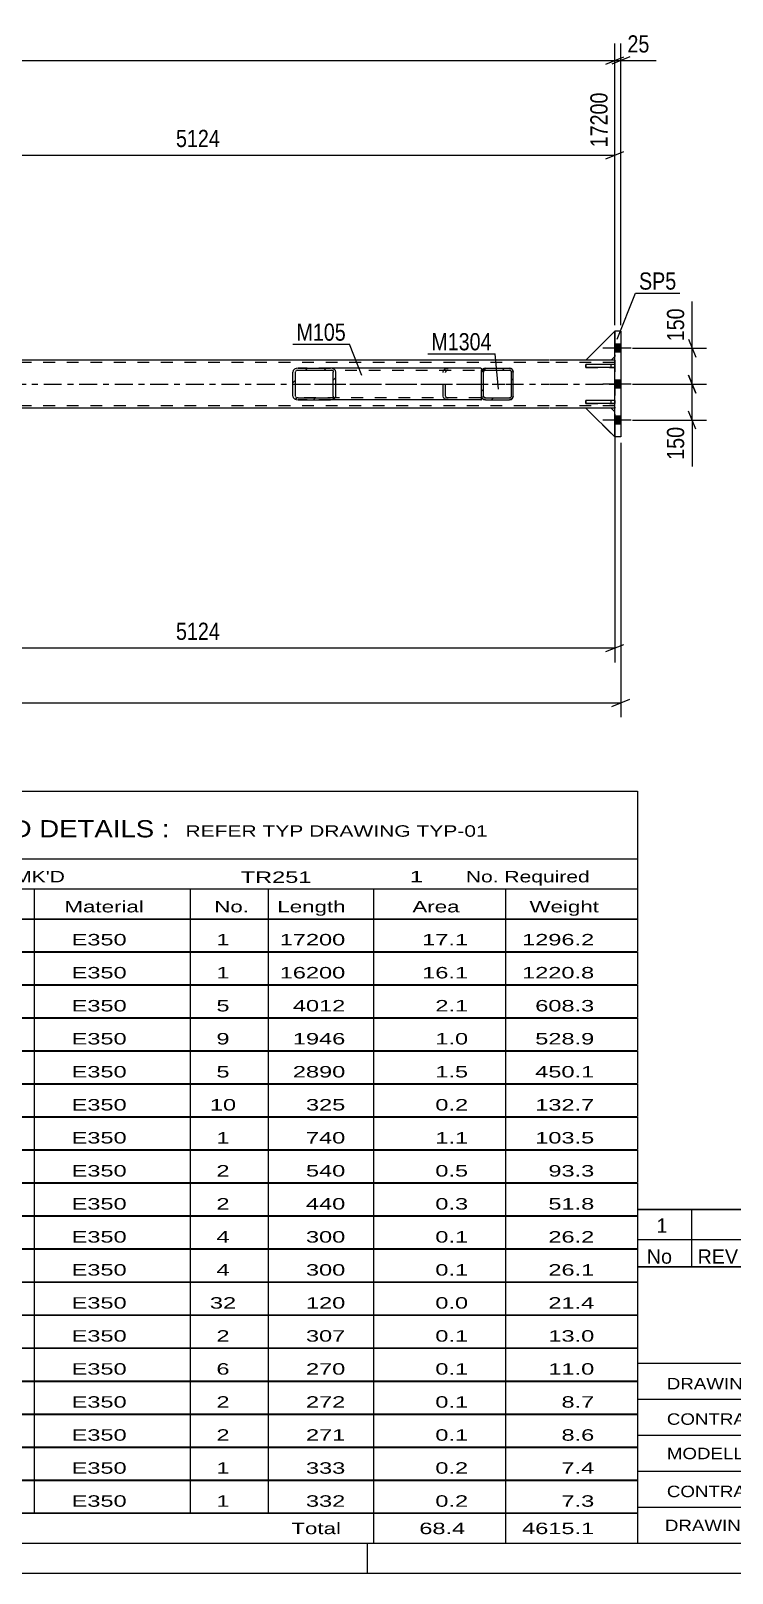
# Model space of a CAD drawing. Header units: millimetres. Extents: x -81 to 760, y -449 to 145.
# Drawn here: x 494 to 610.8, y -448.7 to -191.8 of the extents above; entities that cross this region are included whole.
import ezdxf

# ---------------------------------------------------------------- set-up
doc = ezdxf.new("R2010")
doc.units = ezdxf.units.MM
doc.linetypes.add('DXK_LINE_DOT2', pattern=[3.9198, 1.9599, -1.9599])
doc.linetypes.add('DXK_LINE_DOT3', pattern=[5.9187, 2.979, -0.9799, 0.9799, -0.9799])
doc.styles.add('Arial Narrow', font='ARIALN.TTF', dxfattribs={"height": 0.2})

# ---------------------------------------------------------------- blocks, each defined once
blk = doc.blocks.new('Unknown-122569792-1134')
at = {"color": 5, "linetype": 'Continuous'}
for p, q in [((-75.92, -443.66), (755.08, -443.66)), ((550.08, -448.66), (550.08, -443.66)), ((-80.92, -448.66), (760.08, -448.66))]:
    blk.add_line(p, q, dxfattribs=at)
blk = doc.blocks.new('Bolt-122569792-1406 - 1376')
at = {"linetype": 'Continuous'}
for points in [[(591.28, -243.94), (591.28, -245.26), (592.28, -245.26), (592.28, -243.94)], [(591.28, -243.94), (591.28, -245.26), (592.28, -245.26), (592.28, -243.94)], [(591.28, -243.94), (591.28, -245.26), (592.28, -245.26), (592.28, -243.94)], [(591.28, -243.94), (591.28, -245.26), (592.28, -245.26), (592.28, -243.94)], [(591.28, -249.94), (591.28, -251.26), (592.28, -251.26), (592.28, -249.94)], [(591.28, -249.94), (591.28, -251.26), (592.28, -251.26), (592.28, -249.94)], [(591.28, -255.94), (591.28, -257.26), (592.28, -257.26), (592.28, -255.94)], [(591.28, -255.94), (591.28, -257.26), (592.28, -257.26), (592.28, -255.94)], [(591.28, -255.94), (591.28, -257.26), (592.28, -257.26), (592.28, -255.94)], [(591.28, -255.94), (591.28, -257.26), (592.28, -257.26), (592.28, -255.94)]]:
    blk.add_hatch(color=1, dxfattribs=at).paths.add_polyline_path(points)
at = {"color": 1, "linetype": 'Continuous'}
for p, q in [((592.28, -243.94), (591.28, -243.94)), ((592.28, -243.94), (591.28, -243.94)), ((592.28, -243.94), (591.28, -243.94)), ((592.28, -243.94), (591.28, -243.94)), ((594.04, -244.6), (589.28, -244.6)), ((594.04, -244.6), (589.28, -244.6)), ((594.04, -244.6), (589.28, -244.6)), ((594.04, -244.6), (589.28, -244.6)), ((592.28, -245.26), (591.28, -245.26)), ((592.28, -245.26), (591.28, -245.26)), ((592.28, -245.26), (591.28, -245.26)), ((592.28, -245.26), (591.28, -245.26)), ((594.04, -250.6), (589.28, -250.6)), ((594.04, -250.6), (589.28, -250.6)), ((592.28, -249.94), (591.28, -249.94)), ((592.28, -249.94), (591.28, -249.94)), ((592.28, -251.26), (591.28, -251.26)), ((592.28, -251.26), (591.28, -251.26)), ((594.04, -256.6), (589.28, -256.6)), ((594.04, -256.6), (589.28, -256.6)), ((594.04, -256.6), (589.28, -256.6)), ((594.04, -256.6), (589.28, -256.6)), ((592.28, -255.94), (591.28, -255.94)), ((592.28, -255.94), (591.28, -255.94)), ((592.28, -255.94), (591.28, -255.94)), ((592.28, -255.94), (591.28, -255.94)), ((592.28, -257.26), (591.28, -257.26)), ((592.28, -257.26), (591.28, -257.26)), ((592.28, -257.26), (591.28, -257.26)), ((592.28, -257.26), (591.28, -257.26))]:
    blk.add_line(p, q, dxfattribs=at)
blk = doc.blocks.new('Part-122569792-1653 - 1376')
at = {"color": 2, "linetype": 'Continuous'}
for p, q in [((586.48, -253.84), (586.48, -253.36)), ((591.28, -253.36), (586.48, -253.36)), ((591.28, -253.84), (586.48, -253.84)), ((591.28, -253.36), (591.28, -253.84))]:
    blk.add_line(p, q, dxfattribs=at)
at = {"color": 7, "linetype": 'DXK_LINE_DOT2'}
for p, q in [((590.68, -253.84), (590.68, -253.36)), ((591.28, -253.36), (591.28, -253.36)), ((591.28, -253.36), (591.28, -253.36)), ((591.28, -253.84), (591.28, -253.84)), ((591.28, -253.84), (591.28, -253.84))]:
    blk.add_line(p, q, dxfattribs=at)
blk = doc.blocks.new('Part-122569792-1654 - 1376')
at = {"color": 2, "linetype": 'Continuous'}
for p, q in [((586.48, -247.84), (586.48, -247.36)), ((591.28, -247.36), (586.48, -247.36)), ((591.28, -247.84), (586.48, -247.84)), ((591.28, -247.36), (591.28, -247.84))]:
    blk.add_line(p, q, dxfattribs=at)
at = {"color": 7, "linetype": 'DXK_LINE_DOT2'}
for p, q in [((590.68, -247.84), (590.68, -247.36)), ((591.28, -247.36), (591.28, -247.36)), ((591.28, -247.36), (591.28, -247.36)), ((591.28, -247.84), (591.28, -247.84)), ((591.28, -247.84), (591.28, -247.84))]:
    blk.add_line(p, q, dxfattribs=at)
blk = doc.blocks.new('Part-122569792-1655 - 1376')
at = {"color": 7, "linetype": 'DXK_LINE_DOT2'}
for p, q in [((591.28, -253.36), (586.48, -253.36)), ((586.48, -253.36), (586.48, -253.84)), ((586.48, -253.84), (591.28, -253.84)), ((590.68, -253.84), (590.68, -253.36)), ((591.28, -253.84), (591.28, -253.36))]:
    blk.add_line(p, q, dxfattribs=at)
blk = doc.blocks.new('Part-122569792-1656 - 1376')
at = {"color": 7, "linetype": 'DXK_LINE_DOT2'}
for p, q in [((591.28, -247.36), (586.48, -247.36)), ((586.48, -247.36), (586.48, -247.84)), ((586.48, -247.84), (591.28, -247.84)), ((590.68, -247.84), (590.68, -247.36)), ((591.28, -247.84), (591.28, -247.36))]:
    blk.add_line(p, q, dxfattribs=at)
blk = doc.blocks.new('Part-122569792-1657 - 1376')
at = {"color": 7, "linetype": 'DXK_LINE_DOT2'}
for p, q in [((586.48, -246.6), (591.28, -241.8)), ((591.28, -241.8), (591.28, -246)), ((590.68, -246.6), (586.48, -246.6)), ((591.28, -246), (590.68, -246.6))]:
    blk.add_line(p, q, dxfattribs=at)
blk = doc.blocks.new('Part-122569792-1658 - 1376')
at = {"color": 2, "linetype": 'Continuous'}
for p, q in [((586.48, -246.6), (591.28, -241.8)), ((590.68, -246.6), (586.48, -246.6)), ((591.28, -246), (590.68, -246.6))]:
    blk.add_line(p, q, dxfattribs=at)
at = {"color": 7, "linetype": 'DXK_LINE_DOT2'}
for p, q in [((591.28, -241.8), (591.28, -241.8)), ((591.28, -241.8), (591.28, -246)), ((591.28, -241.8), (591.28, -241.8)), ((591.28, -246), (591.28, -246)), ((591.28, -246), (591.28, -246))]:
    blk.add_line(p, q, dxfattribs=at)
blk = doc.blocks.new('Part-122569792-1659 - 1376')
at = {"color": 7, "linetype": 'DXK_LINE_DOT2'}
for p, q in [((586.48, -246.6), (591.28, -241.8)), ((591.28, -241.8), (591.28, -246)), ((590.68, -246.6), (586.48, -246.6)), ((591.28, -246), (590.68, -246.6))]:
    blk.add_line(p, q, dxfattribs=at)
blk = doc.blocks.new('Part-122569792-1660 - 1376')
at = {"color": 7, "linetype": 'DXK_LINE_DOT2'}
for p, q in [((590.68, -254.6), (586.48, -254.6)), ((586.48, -254.6), (591.28, -259.4)), ((591.28, -255.2), (590.68, -254.6)), ((591.28, -259.4), (591.28, -255.2))]:
    blk.add_line(p, q, dxfattribs=at)
blk = doc.blocks.new('Part-122569792-1661 - 1376')
at = {"color": 2, "linetype": 'Continuous'}
for p, q in [((590.68, -254.6), (586.48, -254.6)), ((586.48, -254.6), (591.28, -259.4)), ((591.28, -255.2), (590.68, -254.6))]:
    blk.add_line(p, q, dxfattribs=at)
at = {"color": 7, "linetype": 'DXK_LINE_DOT2'}
for p, q in [((591.28, -255.2), (591.28, -255.2)), ((591.28, -255.2), (591.28, -255.2)), ((591.28, -259.4), (591.28, -255.2)), ((591.28, -259.4), (591.28, -259.4)), ((591.28, -259.4), (591.28, -259.4))]:
    blk.add_line(p, q, dxfattribs=at)
blk = doc.blocks.new('Part-122569792-1662 - 1376')
at = {"color": 7, "linetype": 'DXK_LINE_DOT2'}
for p, q in [((590.68, -254.6), (586.48, -254.6)), ((586.48, -254.6), (591.28, -259.4)), ((591.28, -255.2), (590.68, -254.6)), ((591.28, -259.4), (591.28, -255.2))]:
    blk.add_line(p, q, dxfattribs=at)
blk = doc.blocks.new('Part-122569792-1685 - 1376')
at = {"color": 2, "linetype": 'Continuous'}
for p, q in [((591.28, -259.4), (591.28, -241.8)), ((592.28, -241.8), (591.28, -241.8)), ((592.28, -241.8), (592.28, -259.4)), ((592.28, -259.4), (591.28, -259.4))]:
    blk.add_line(p, q, dxfattribs=at)
blk = doc.blocks.new('Part-122569792-1700 - 1376')
at = {"color": 2, "linetype": 'Continuous'}
for p, q in [((580.38, -246.6), (-25.79, -246.6)), ((586.48, -246.6), (580.48, -246.6)), ((591.28, -246.6), (590.68, -246.6)), ((580.38, -254.6), (-25.79, -254.6)), ((586.48, -254.6), (580.48, -254.6)), ((591.28, -254.6), (590.68, -254.6))]:
    blk.add_line(p, q, dxfattribs=at)
at = {"color": 7, "linetype": 'DXK_LINE_DOT2'}
for p, q in [((590.68, -246.6), (586.48, -246.6)), ((591.28, -246.6), (591.28, -254.6)), ((580.38, -247), (-30.59, -247)), ((591.28, -247), (580.48, -247)), ((580.38, -254.2), (-30.59, -254.2)), ((591.28, -254.2), (580.48, -254.2)), ((590.68, -254.6), (586.48, -254.6))]:
    blk.add_line(p, q, dxfattribs=at)
at = {"color": 7, "linetype": 'DXK_LINE_DOT3'}
for p, q in [((-30.59, -250.6), (580.38, -250.6)), ((580.48, -250.6), (591.28, -250.6))]:
    blk.add_line(p, q, dxfattribs=at)
blk = doc.blocks.new('Part-122569792-1705 - 1376')
at = {"linetype": 'Continuous'}
h = blk.add_hatch(dxfattribs=at)
h.set_pattern_fill('', scale=0.7, style=0, pattern_type=0)
h.set_pattern_definition([(45, (544.2948, -253.188), (-1.57154, 1.57154), [])])
h.paths.add_polyline_path([(543.96, -253.24), (544.29, -253.19), (544.58, -253.05), (544.76, -252.84), (544.83, -252.6), (544.83, -248.6), (544.76, -248.35), (544.58, -248.14), (544.29, -248.01), (543.96, -247.96), (538.54, -247.96), (538.21, -248.01), (537.93, -248.14), (537.74, -248.35), (537.68, -248.6), (537.68, -252.6), (537.74, -252.84), (537.93, -253.05), (538.21, -253.19), (538.54, -253.24)])
h.paths.add_polyline_path([(538.38, -252.89), (538.24, -252.82), (538.14, -252.72), (538.11, -252.6), (538.11, -248.6), (538.14, -248.47), (538.24, -248.37), (538.38, -248.3), (538.54, -248.28), (543.96, -248.28), (544.13, -248.3), (544.27, -248.37), (544.36, -248.47), (544.4, -248.6), (544.4, -252.6), (544.36, -252.72), (544.27, -252.82), (544.13, -252.89), (543.96, -252.92), (538.54, -252.92)])
at = {"color": 2, "linetype": 'Continuous'}
for p, q in [((537.74, -248.35), (537.68, -248.6)), ((537.68, -252.6), (537.68, -248.6)), ((538.11, -248.6), (538.14, -248.47)), ((538.11, -252.6), (538.11, -248.6)), ((538.54, -247.96), (538.21, -248.01)), ((538.38, -248.3), (538.54, -248.28)), ((538.54, -247.96), (543.96, -247.96)), ((538.54, -248.28), (543.96, -248.28)), ((568.96, -247.96), (543.96, -247.96)), ((544.29, -248.01), (543.96, -247.96)), ((543.96, -248.28), (544.13, -248.3)), ((544.36, -248.47), (544.4, -248.6)), ((544.4, -252.6), (544.4, -248.6)), ((544.83, -248.6), (544.76, -248.35)), ((544.83, -252.6), (544.83, -248.6)), ((568.96, -247.96), (569.1, -247.98)), ((569.1, -247.98), (569.1, -248.01)), ((569.1, -248.01), (569.1, -248.14)), ((569.1, -248.14), (569.1, -248.6)), ((537.68, -252.6), (537.74, -252.84)), ((538.14, -252.72), (538.11, -252.6)), ((538.21, -253.19), (538.54, -253.24)), ((538.54, -252.92), (538.38, -252.89)), ((538.54, -252.92), (543.96, -252.92)), ((538.54, -253.24), (543.96, -253.24)), ((544.13, -252.89), (543.96, -252.92)), ((543.96, -253.24), (544.29, -253.19)), ((568.96, -253.24), (543.96, -253.24)), ((544.4, -252.6), (544.36, -252.72)), ((544.76, -252.84), (544.83, -252.6)), ((568.96, -253.24), (569.1, -253.22)), ((569.1, -253.22), (569.1, -252.6))]:
    blk.add_line(p, q, dxfattribs=at)
at = {"color": 7, "linetype": 'DXK_LINE_DOT2'}
for p, q in [((543.96, -247.96), (538.54, -247.96)), ((538.54, -248.28), (568.96, -248.28)), ((562.68, -248.6), (562.74, -248.35)), ((562.68, -252.6), (562.68, -248.6)), ((563.14, -248.47), (563.11, -248.6)), ((563.11, -252.6), (563.11, -248.6)), ((563.21, -248.01), (563.54, -247.96)), ((563.54, -248.28), (563.38, -248.3)), ((568.96, -248.28), (569.1, -248.3)), ((569.1, -248.14), (569.1, -248.3)), ((569.1, -252.6), (569.1, -248.35)), ((568.96, -252.92), (538.54, -252.92)), ((543.96, -253.24), (538.54, -253.24)), ((562.74, -252.84), (562.68, -252.6)), ((563.11, -252.6), (563.14, -252.72)), ((563.54, -253.24), (563.21, -253.19)), ((563.38, -252.89), (563.54, -252.92)), ((568.96, -252.92), (569.1, -252.9))]:
    blk.add_line(p, q, dxfattribs=at)
at = {"color": 7, "linetype": 'DXK_LINE_DOT3'}
blk.add_line((541.25, -250.6), (573, -250.6), dxfattribs=at)
at = {"color": 2, "linetype": 'Continuous'}
for centre, radius, start, end in [((538.41, -248.77), 0.792, 104.8339, 148.022), ((538.48, -248.68), 0.396, 104.8339, 148.022), ((544.03, -248.68), 0.396, 31.978, 75.1661), ((544.09, -248.77), 0.792, 31.978, 75.1661), ((538.41, -252.42), 0.792, 211.978, 255.1661), ((538.48, -252.51), 0.396, 211.978, 255.1661), ((544.03, -252.51), 0.396, 284.8339, 328.022), ((544.09, -252.42), 0.792, 284.8339, 328.022)]:
    blk.add_arc(centre, radius, start, end, dxfattribs=at)
at = {"color": 7, "linetype": 'DXK_LINE_DOT2'}
for centre, radius, start, end in [((563.42, -248.77), 0.792, 104.8339, 148.022), ((563.48, -248.68), 0.396, 104.8339, 148.022), ((563.42, -252.42), 0.792, 211.978, 255.1661), ((563.48, -252.51), 0.396, 211.978, 255.1661)]:
    blk.add_arc(centre, radius, start, end, dxfattribs=at)
blk = doc.blocks.new('Part-122569792-1737 - 1376')
at = {"linetype": 'Continuous'}
h = blk.add_hatch(dxfattribs=at)
h.set_pattern_fill('', scale=0.7, style=0, pattern_type=0)
h.set_pattern_definition([(45, (573.985, -253.188), (-1.57154, 1.57154), [])])
h.paths.add_polyline_path([(573.74, -253.24), (573.99, -253.19), (574.19, -253.05), (574.33, -252.84), (574.38, -252.6), (574.38, -248.6), (574.33, -248.35), (574.19, -248.14), (573.99, -248.01), (573.74, -247.96), (569.74, -247.96), (569.5, -248.01), (569.29, -248.14), (569.15, -248.35), (569.1, -248.6), (569.1, -252.6), (569.15, -252.84), (569.29, -253.05), (569.5, -253.19), (569.74, -253.24)])
h.paths.add_polyline_path([(569.62, -252.89), (569.51, -252.82), (569.44, -252.72), (569.42, -252.6), (569.42, -248.6), (569.44, -248.47), (569.51, -248.37), (569.62, -248.3), (569.74, -248.28), (573.74, -248.28), (573.86, -248.3), (573.97, -248.37), (574.04, -248.47), (574.06, -248.6), (574.06, -252.6), (574.04, -252.72), (573.97, -252.82), (573.86, -252.89), (573.74, -252.92), (569.74, -252.92)])
at = {"color": 7, "linetype": 'DXK_LINE_DOT2'}
for p, q in [((569.1, -248.6), (569.15, -248.35)), ((569.1, -252.6), (569.1, -248.6)), ((569.44, -248.47), (569.42, -248.6)), ((569.42, -252.6), (569.42, -248.6)), ((569.5, -248.01), (569.74, -247.96)), ((569.74, -248.28), (569.62, -248.3)), ((569.74, -247.96), (573.74, -247.96)), ((569.74, -248.28), (573.74, -248.28)), ((573.74, -247.96), (573.99, -248.01)), ((573.86, -248.3), (573.74, -248.28)), ((574.06, -248.6), (574.04, -248.47)), ((574.06, -252.6), (574.06, -248.6)), ((574.33, -248.35), (574.38, -248.6)), ((574.38, -252.6), (574.38, -248.6)), ((569.15, -252.84), (569.1, -252.6)), ((569.42, -252.6), (569.44, -252.72)), ((569.74, -253.24), (569.5, -253.19)), ((569.62, -252.89), (569.74, -252.92)), ((569.74, -252.92), (573.74, -252.92)), ((569.74, -253.24), (573.74, -253.24)), ((573.74, -252.92), (573.86, -252.89)), ((573.99, -253.19), (573.74, -253.24)), ((574.04, -252.72), (574.06, -252.6)), ((574.38, -252.6), (574.33, -252.84))]:
    blk.add_line(p, q, dxfattribs=at)
at = {"color": 2, "linetype": 'Continuous'}
for p, q in [((569.15, -248.35), (569.1, -248.6)), ((569.1, -252.6), (569.1, -248.6)), ((569.42, -248.6), (569.44, -248.47)), ((569.42, -252.6), (569.42, -248.6)), ((569.74, -247.96), (569.5, -248.01)), ((569.62, -248.3), (569.74, -248.28)), ((569.74, -247.96), (573.74, -247.96)), ((569.74, -248.28), (573.74, -248.28)), ((573.99, -248.01), (573.74, -247.96)), ((573.74, -248.28), (573.86, -248.3)), ((574.04, -248.47), (574.06, -248.6)), ((574.06, -252.6), (574.06, -248.6)), ((574.38, -248.6), (574.33, -248.35)), ((574.38, -252.6), (574.38, -248.6)), ((569.1, -252.6), (569.15, -252.84)), ((569.44, -252.72), (569.42, -252.6)), ((569.5, -253.19), (569.74, -253.24)), ((569.74, -252.92), (569.62, -252.89)), ((569.74, -252.92), (573.74, -252.92)), ((569.74, -253.24), (573.74, -253.24)), ((573.86, -252.89), (573.74, -252.92)), ((573.74, -253.24), (573.99, -253.19)), ((574.06, -252.6), (574.04, -252.72)), ((574.33, -252.84), (574.38, -252.6))]:
    blk.add_line(p, q, dxfattribs=at)
at = {"color": 7, "linetype": 'DXK_LINE_DOT2'}
for centre, radius, start, end in [((569.74, -248.6), 0.64, 112.5, 157.5), ((569.74, -248.6), 0.32, 112.5, 157.5), ((573.74, -248.6), 0.32, 22.5, 67.5), ((573.74, -248.6), 0.64, 22.5, 67.5), ((569.74, -252.6), 0.64, 202.5, 247.5), ((569.74, -252.6), 0.32, 202.5, 247.5), ((573.74, -252.6), 0.32, 292.5, 337.5), ((573.74, -252.6), 0.64, 292.5, 337.5)]:
    blk.add_arc(centre, radius, start, end, dxfattribs=at)
at = {"color": 2, "linetype": 'Continuous'}
for centre, radius, start, end in [((569.74, -248.6), 0.64, 112.5, 157.5), ((569.74, -248.6), 0.32, 112.5, 157.5), ((573.74, -248.6), 0.32, 22.5, 67.5), ((573.74, -248.6), 0.64, 22.5, 67.5), ((569.74, -252.6), 0.64, 202.5, 247.5), ((569.74, -252.6), 0.32, 202.5, 247.5), ((573.74, -252.6), 0.32, 292.5, 337.5), ((573.74, -252.6), 0.64, 292.5, 337.5)]:
    blk.add_arc(centre, radius, start, end, dxfattribs=at)
blk = doc.blocks.new('StraightDimension-122569792-1772 - 1376')
at = {"color": 7, "linetype": 'Continuous'}
for p, q in [((603.59, -249.1), (604.79, -252.1)), ((594.23, -250.6), (606.59, -250.6)), ((604.19, -256.6), (604.19, -250.6)), ((594.23, -256.6), (606.59, -256.6)), ((604.79, -258.1), (603.59, -255.1))]:
    blk.add_line(p, q, dxfattribs=at)
at = {"color": 0}
blk.add_wipeout([(603.44, -257.12), (599.24, -257.12), (599.24, -263.81), (603.44, -263.81)], dxfattribs=at)
at = {"color": 7, "linetype": 'Continuous'}
blk.add_line((604.19, -256.6), (604.19, -264.33), dxfattribs=at)
blk.add_line((604.19, -256.6), (604.19, -264.33), dxfattribs=at)
at = {"color": 3, "style": 'Arial Narrow'}
blk.add_text('150', height=2.863, rotation=90.0002, dxfattribs=at).set_placement((602.84, -263.21))
blk = doc.blocks.new('StraightDimension-122569792-1788 - 1376')
at = {"color": 7, "linetype": 'Continuous'}
for p, q in [((603.59, -243.1), (604.79, -246.1)), ((594.23, -244.6), (606.59, -244.6)), ((604.19, -250.6), (604.19, -244.6)), ((604.79, -252.1), (603.59, -249.1)), ((594.23, -250.6), (606.59, -250.6))]:
    blk.add_line(p, q, dxfattribs=at)
at = {"color": 0}
blk.add_wipeout([(603.44, -237.39), (599.24, -237.39), (599.24, -244.07), (603.44, -244.07)], dxfattribs=at)
at = {"color": 7, "linetype": 'Continuous'}
blk.add_line((604.19, -244.6), (604.19, -236.86), dxfattribs=at)
blk.add_line((604.19, -244.6), (604.19, -236.86), dxfattribs=at)
at = {"color": 3, "style": 'Arial Narrow'}
blk.add_text('150', height=2.863, rotation=90.0002, dxfattribs=at).set_placement((602.84, -243.47))
blk = doc.blocks.new('StraightDimension-122569792-1934 - 1376')
at = {"color": 7, "linetype": 'Continuous'}
for p, q in [((452.43, -234.48), (452.43, -202.03)), ((591.28, -240.8), (591.28, -202.03)), ((453.93, -211.87), (450.93, -213.07)), ((452.43, -212.47), (591.28, -212.47)), ((589.78, -213.07), (592.78, -211.87))]:
    blk.add_line(p, q, dxfattribs=at)
at = {"color": 0, "linetype": 'Continuous'}
blk.add_wipeout([(590.68, -201.43), (586.48, -201.43), (586.48, -211.77), (590.68, -211.77)], dxfattribs=at)
at = {"color": 0}
blk.add_wipeout([(526.11, -211.72), (526.11, -207.52), (517.6, -207.52), (517.6, -211.72)], dxfattribs=at)
at = {"color": 3, "linetype": 'Continuous', "style": 'Arial Narrow'}
blk.add_text('17200', height=2.863, rotation=90.0002, dxfattribs=at).set_placement((590.08, -211.17))
at = {"color": 3, "style": 'Arial Narrow'}
blk.add_text('5124', height=2.863, dxfattribs=at).set_placement((518.2, -211.12))
blk = doc.blocks.new('StraightDimension-122569792-2102 - 1376')
at = {"color": 7, "linetype": 'Continuous'}
for p, q in [((592.28, -260.4), (592.28, -306.1)), ((590.78, -304.3), (593.78, -303.1)), ((-31.59, -303.7), (592.28, -303.7))]:
    blk.add_line(p, q, dxfattribs=at)
blk = doc.blocks.new('StraightDimension-122569792-2130 - 1376')
at = {"color": 7, "linetype": 'Continuous'}
for p, q in [((591.28, -240.8), (591.28, -193.87)), ((-30.59, -196.72), (591.28, -196.72)), ((589.78, -197.32), (592.78, -196.12))]:
    blk.add_line(p, q, dxfattribs=at)
blk = doc.blocks.new('StraightDimension-122569792-2154 - 1376')
at = {"color": 7, "linetype": 'Continuous'}
for p, q in [((591.28, -240.8), (591.28, -193.87)), ((592.28, -240.8), (592.28, -193.87)), ((589.78, -197.32), (592.78, -196.12)), ((593.78, -196.12), (590.78, -197.32)), ((591.28, -196.72), (592.28, -196.72))]:
    blk.add_line(p, q, dxfattribs=at)
at = {"color": 0}
blk.add_wipeout([(597.66, -195.97), (597.66, -191.77), (592.8, -191.77), (592.8, -195.97)], dxfattribs=at)
at = {"color": 7, "linetype": 'Continuous'}
blk.add_line((592.28, -196.72), (598.19, -196.72), dxfattribs=at)
blk.add_line((592.28, -196.72), (598.19, -196.72), dxfattribs=at)
at = {"color": 3, "style": 'Arial Narrow'}
blk.add_text('25', height=2.863, dxfattribs=at).set_placement((593.4, -195.37))
blk = doc.blocks.new('StraightDimension-122569792-2196 - 1376')
at = {"color": 7, "linetype": 'Continuous'}
for p, q in [((452.43, -255.6), (452.43, -296.96)), ((591.28, -255.6), (591.28, -296.96)), ((453.93, -293.96), (450.93, -295.16)), ((452.43, -294.56), (591.28, -294.56)), ((589.78, -295.16), (592.78, -293.96))]:
    blk.add_line(p, q, dxfattribs=at)
at = {"color": 0}
blk.add_wipeout([(526.11, -293.81), (526.11, -289.61), (517.6, -289.61), (517.6, -293.81)], dxfattribs=at)
at = {"color": 3, "style": 'Arial Narrow'}
blk.add_text('5124', height=2.863, dxfattribs=at).set_placement((518.2, -293.21))
blk = doc.blocks.new('Unknown-122569792-12641')
at = {"color": 7, "linetype": 'Continuous'}
for p, q in [((595.08, -388.11), (755.08, -388.11)), ((755.08, -388.11), (595.08, -388.11)), ((595.08, -388.11), (595.08, -393.11)), ((604.08, -388.11), (604.08, -393.11)), ((628.08, -388.11), (628.08, -393.11)), ((725.08, -388.11), (725.08, -393.11)), ((755.08, -388.11), (755.08, -393.11)), ((595.08, -393.11), (755.08, -393.11)), ((595.08, -393.11), (595.08, -397.61)), ((595.08, -393.11), (755.08, -393.11)), ((604.08, -393.11), (604.08, -397.61)), ((628.08, -393.11), (628.08, -397.61)), ((725.08, -393.11), (725.08, -397.61)), ((755.08, -393.11), (755.08, -397.61)), ((755.08, -397.61), (595.08, -397.61))]:
    blk.add_line(p, q, dxfattribs=at)
at = {"color": 7, "linetype": 'Continuous', "style": 'Arial Narrow'}
for s, height, width, p in [('1', 2.39, 1.196471, (598.24, -391.96)), ('0', 2.39, 1.196471, (613.09, -391.96)), ('ISSUED FOR CONSTRUCTION', 2.3861, 1.196471, (630.08, -391.96)), ('21.05.2026', 2.386, 1.196471, (731.08, -391.96)), ('No', 2.386, 1.2, (596.63, -397.11)), ('REV MARK', 2.386, 1.2, (605.08, -397.11)), ('REVISION DESCRIPTION', 2.3861, 1.2, (630.08, -397.11)), ('REV. DATE', 2.386, 1.2, (730.36, -397.11))]:
    blk.add_text(s, height=height, dxfattribs=dict(at, width=width)).set_placement(p)
blk = doc.blocks.new('Unknown-122569792-12638')
at = {"color": 7, "linetype": 'Continuous'}
for p, q in [((595.08, -397.61), (595.08, -443.66)), ((595.08, -397.61), (755.08, -397.61)), ((755.08, -397.66), (755.08, -443.66)), ((595.08, -413.66), (755.08, -413.66)), ((635.22, -413.66), (635.22, -443.66)), ((595.08, -419.66), (755.08, -419.66)), ((737.08, -443.61), (737.08, -419.61)), ((595.08, -425.66), (755.08, -425.66)), ((679.22, -425.66), (679.22, -443.66)), ((595.08, -431.66), (755.08, -431.66)), ((595.08, -437.66), (737.08, -437.66)), ((595.08, -443.66), (755.08, -443.66))]:
    blk.add_line(p, q, dxfattribs=at)
at = {"color": 7, "style": 'Arial Narrow'}
for s, height, width, p in [('DRAWING TITLE', 1.9089, 1.425378, (599.96, -418.05)), ('TRUSS', 1.909, 1.425378, (636.89, -418.07)), ('CONTRACT', 1.909, 1.425378, (599.96, -423.95)), ('TERMINAL BUILDING', 1.9089, 1.425378, (637.14, -423.59)), ('MODELLED BY', 1.9089, 1.425378, (599.96, -429.68)), ('GSK', 1.909, 1.425378, (636.97, -429.62)), ('ISSUED', 1.909, 1.425378, (680.02, -430.02)), ('21.05.2026', 1.909, 1.425378, (696.77, -430.14)), ('CONTRACT NO', 1.9089, 1.425378, (599.96, -436)), ('AN-C-1376', 1.909, 1.425378, (637.31, -435.88)), ('SCALE', 1.909, 1.425378, (680.02, -436.01)), ('A1', 6.204, 1.25, (741.32, -441.46)), ('DRAWING No', 1.909, 1.425378, (599.64, -441.66)), ('[TR.251]', 1.909, 1.425378, (637.54, -441.67)), ('REVISION No.', 1.9089, 1.425378, (680.02, -442.89)), ('1', 3.34, 1.5, (716.99, -442.98))]:
    blk.add_text(s, height=height, dxfattribs=dict(at, width=width)).set_placement(p)
at = {"color": 7, "linetype": 'Continuous', "style": 'Arial Narrow'}
for s, height, width, p in [('PH #', 2.1, 1.42538, (742.48, -424.11)), ('110', 2.1, 1.42538, (743.27, -430.01)), ('NTS', 1.909, 1.425378, (697.08, -435.61))]:
    blk.add_text(s, height=height, dxfattribs=dict(at, width=width)).set_placement(p)
blk = doc.blocks.new('Unknown-122569792-12639')
at = {"color": 7, "linetype": 'Continuous'}
for p, q in [((435.08, -318.41), (595.08, -318.41)), ((435.08, -329.66), (435.08, -318.41)), ((595.08, -318.41), (595.08, -329.66)), ((435.08, -329.66), (595.08, -329.66)), ((435.08, -329.66), (435.08, -334.66)), ((595.08, -329.66), (595.08, -334.66)), ((435.08, -334.66), (595.08, -334.66)), ((435.08, -334.66), (435.08, -339.66)), ((459.08, -334.66), (459.08, -339.66)), ((494.58, -334.66), (494.58, -339.66)), ((520.58, -334.66), (520.58, -339.66)), ((533.58, -334.66), (533.58, -339.66)), ((551.08, -334.66), (551.08, -339.66)), ((573.08, -334.66), (573.08, -339.66)), ((595.08, -334.66), (595.08, -339.66)), ((435.08, -339.66), (595.08, -339.66)), ((435.08, -339.71), (435.08, -345.11)), ((435.08, -339.71), (595.08, -339.71)), ((459.08, -339.66), (459.08, -345.16)), ((494.58, -339.66), (494.58, -345.16)), ((520.58, -339.66), (520.58, -345.16)), ((533.58, -339.66), (533.58, -345.16)), ((551.08, -339.66), (551.08, -345.16)), ((573.08, -339.66), (573.08, -345.16)), ((595.08, -339.71), (595.08, -345.11)), ((435.08, -345.11), (595.08, -345.11)), ((435.08, -345.21), (435.08, -350.61)), ((435.08, -345.21), (595.08, -345.21)), ((459.08, -345.16), (459.08, -350.66)), ((494.58, -345.16), (494.58, -350.66)), ((520.58, -345.16), (520.58, -350.66)), ((533.58, -345.16), (533.58, -350.66)), ((551.08, -345.16), (551.08, -350.66)), ((573.08, -345.16), (573.08, -350.66)), ((595.08, -345.21), (595.08, -350.61)), ((435.08, -350.61), (595.08, -350.61)), ((435.08, -350.71), (435.08, -356.11)), ((435.08, -350.71), (595.08, -350.71)), ((459.08, -350.66), (459.08, -356.16)), ((494.58, -350.66), (494.58, -356.16)), ((520.58, -350.66), (520.58, -356.16)), ((533.58, -350.66), (533.58, -356.16)), ((551.08, -350.66), (551.08, -356.16)), ((573.08, -350.66), (573.08, -356.16)), ((595.08, -350.71), (595.08, -356.11)), ((435.08, -356.11), (595.08, -356.11)), ((435.08, -356.21), (435.08, -361.61)), ((435.08, -356.21), (595.08, -356.21)), ((459.08, -356.16), (459.08, -361.66)), ((494.58, -356.16), (494.58, -361.66)), ((520.58, -356.16), (520.58, -361.66)), ((533.58, -356.16), (533.58, -361.66)), ((551.08, -356.16), (551.08, -361.66)), ((573.08, -356.16), (573.08, -361.66)), ((595.08, -356.21), (595.08, -361.61)), ((435.08, -361.61), (595.08, -361.61)), ((435.08, -361.71), (435.08, -367.11)), ((435.08, -361.71), (595.08, -361.71)), ((459.08, -361.66), (459.08, -367.16)), ((494.58, -361.66), (494.58, -367.16)), ((520.58, -361.66), (520.58, -367.16)), ((533.58, -361.66), (533.58, -367.16)), ((551.08, -361.66), (551.08, -367.16)), ((573.08, -361.66), (573.08, -367.16)), ((595.08, -361.71), (595.08, -367.11)), ((435.08, -367.11), (595.08, -367.11)), ((435.08, -367.21), (435.08, -372.61)), ((435.08, -367.21), (595.08, -367.21)), ((459.08, -367.16), (459.08, -372.66)), ((494.58, -367.16), (494.58, -372.66)), ((520.58, -367.16), (520.58, -372.66)), ((533.58, -367.16), (533.58, -372.66)), ((551.08, -367.16), (551.08, -372.66)), ((573.08, -367.16), (573.08, -372.66)), ((595.08, -367.21), (595.08, -372.61)), ((435.08, -372.61), (595.08, -372.61)), ((435.08, -372.71), (435.08, -378.11)), ((435.08, -372.71), (595.08, -372.71)), ((459.08, -372.66), (459.08, -378.16)), ((494.58, -372.66), (494.58, -378.16)), ((520.58, -372.66), (520.58, -378.16)), ((533.58, -372.66), (533.58, -378.16)), ((551.08, -372.66), (551.08, -378.16)), ((573.08, -372.66), (573.08, -378.16)), ((595.08, -372.71), (595.08, -378.11)), ((435.08, -378.11), (595.08, -378.11)), ((435.08, -378.21), (435.08, -383.61)), ((435.08, -378.21), (595.08, -378.21)), ((459.08, -378.16), (459.08, -383.66)), ((494.58, -378.16), (494.58, -383.66)), ((520.58, -378.16), (520.58, -383.66)), ((533.58, -378.16), (533.58, -383.66)), ((551.08, -378.16), (551.08, -383.66)), ((573.08, -378.16), (573.08, -383.66)), ((595.08, -378.21), (595.08, -383.61)), ((435.08, -383.61), (595.08, -383.61)), ((435.08, -383.71), (435.08, -389.11)), ((435.08, -383.71), (595.08, -383.71)), ((459.08, -383.66), (459.08, -389.16)), ((494.58, -383.66), (494.58, -389.16)), ((520.58, -383.66), (520.58, -389.16)), ((533.58, -383.66), (533.58, -389.16)), ((551.08, -383.66), (551.08, -389.16)), ((573.08, -383.66), (573.08, -389.16)), ((595.08, -383.71), (595.08, -389.11)), ((435.08, -389.11), (595.08, -389.11)), ((435.08, -389.21), (435.08, -394.61)), ((435.08, -389.21), (595.08, -389.21)), ((459.08, -389.16), (459.08, -394.66)), ((494.58, -389.16), (494.58, -394.66)), ((520.58, -389.16), (520.58, -394.66)), ((533.58, -389.16), (533.58, -394.66)), ((551.08, -389.16), (551.08, -394.66)), ((573.08, -389.16), (573.08, -394.66)), ((595.08, -389.21), (595.08, -394.61)), ((435.08, -394.61), (595.08, -394.61)), ((435.08, -394.71), (435.08, -400.11)), ((435.08, -394.71), (595.08, -394.71)), ((459.08, -394.66), (459.08, -400.16)), ((494.58, -394.66), (494.58, -400.16)), ((520.58, -394.66), (520.58, -400.16)), ((533.58, -394.66), (533.58, -400.16)), ((551.08, -394.66), (551.08, -400.16)), ((573.08, -394.66), (573.08, -400.16)), ((595.08, -394.71), (595.08, -400.11)), ((435.08, -400.11), (595.08, -400.11)), ((435.08, -400.21), (435.08, -405.61)), ((435.08, -400.21), (595.08, -400.21)), ((459.08, -400.16), (459.08, -405.66)), ((494.58, -400.16), (494.58, -405.66)), ((520.58, -400.16), (520.58, -405.66)), ((533.58, -400.16), (533.58, -405.66)), ((551.08, -400.16), (551.08, -405.66)), ((573.08, -400.16), (573.08, -405.66)), ((595.08, -400.21), (595.08, -405.61)), ((435.08, -405.61), (595.08, -405.61)), ((435.08, -405.71), (435.08, -411.11)), ((435.08, -405.71), (595.08, -405.71)), ((459.08, -405.66), (459.08, -411.16)), ((494.58, -405.66), (494.58, -411.16)), ((520.58, -405.66), (520.58, -411.16)), ((533.58, -405.66), (533.58, -411.16)), ((551.08, -405.66), (551.08, -411.16)), ((573.08, -405.66), (573.08, -411.16)), ((595.08, -405.71), (595.08, -411.11)), ((435.08, -411.11), (595.08, -411.11)), ((435.08, -411.21), (435.08, -416.61)), ((435.08, -411.21), (595.08, -411.21)), ((459.08, -411.16), (459.08, -416.66)), ((494.58, -411.16), (494.58, -416.66)), ((520.58, -411.16), (520.58, -416.66)), ((533.58, -411.16), (533.58, -416.66)), ((551.08, -411.16), (551.08, -416.66)), ((573.08, -411.16), (573.08, -416.66)), ((595.08, -411.21), (595.08, -416.61)), ((435.08, -416.61), (595.08, -416.61)), ((435.08, -416.71), (435.08, -422.11)), ((435.08, -416.71), (595.08, -416.71)), ((459.08, -416.66), (459.08, -422.16)), ((494.58, -416.66), (494.58, -422.16)), ((520.58, -416.66), (520.58, -422.16)), ((533.58, -416.66), (533.58, -422.16)), ((551.08, -416.66), (551.08, -422.16)), ((573.08, -416.66), (573.08, -422.16)), ((595.08, -416.71), (595.08, -422.11)), ((435.08, -422.11), (595.08, -422.11)), ((435.08, -422.21), (435.08, -427.61)), ((435.08, -422.21), (595.08, -422.21)), ((459.08, -422.16), (459.08, -427.66)), ((494.58, -422.16), (494.58, -427.66)), ((520.58, -422.16), (520.58, -427.66)), ((533.58, -422.16), (533.58, -427.66)), ((551.08, -422.16), (551.08, -427.66)), ((573.08, -422.16), (573.08, -427.66)), ((595.08, -422.21), (595.08, -427.61)), ((435.08, -427.61), (595.08, -427.61)), ((435.08, -427.71), (435.08, -433.11)), ((435.08, -427.71), (595.08, -427.71)), ((459.08, -427.66), (459.08, -433.16)), ((494.58, -427.66), (494.58, -433.16)), ((520.58, -427.66), (520.58, -433.16)), ((533.58, -427.66), (533.58, -433.16)), ((551.08, -427.66), (551.08, -433.16)), ((573.08, -427.66), (573.08, -433.16)), ((595.08, -427.71), (595.08, -433.11)), ((435.08, -433.11), (595.08, -433.11)), ((435.08, -433.21), (435.08, -438.61)), ((435.08, -433.21), (595.08, -433.21)), ((459.08, -433.16), (459.08, -438.66)), ((494.58, -433.16), (494.58, -438.66)), ((520.58, -433.16), (520.58, -438.66)), ((533.58, -433.16), (533.58, -438.66)), ((551.08, -433.16), (551.08, -438.66)), ((573.08, -433.16), (573.08, -438.66)), ((595.08, -433.21), (595.08, -438.61)), ((435.08, -438.61), (595.08, -438.61)), ((435.08, -438.66), (595.08, -438.66)), ((435.08, -438.66), (435.08, -443.66)), ((551.08, -438.66), (551.08, -443.66)), ((573.08, -438.66), (573.08, -443.66)), ((595.08, -438.66), (595.08, -443.66)), ((435.08, -443.66), (595.08, -443.66))]:
    blk.add_line(p, q, dxfattribs=at)
at = {"color": 7, "style": 'Arial Narrow'}
for s, height, width, p in [('GENERAL NOTES & WELD DETAILS :', 2.8633, 1.4, (436.24, -326.1)), ('REFER TYP DRAWING TYP-01', 1.9089, 1.6, (519.78, -326)), ("MATERIAL LIST FOR ASSEMBLY MK'D", 1.9089, 1.6, (436.24, -333.6)), ('TR251', 1.909, 1.794707, (528.98, -333.69)), ('1', 1.91, 1.794707, (557.16, -333.6)), ('No. Required', 1.9089, 1.6, (566.49, -333.6)), ('Mark', 1.909, 1.7, (436.42, -338.66)), ('Profile', 1.909, 1.7, (469.5, -338.66)), ('Material', 1.909, 1.7, (499.62, -338.6)), ('No.', 1.909, 1.7, (524.58, -338.6)), ('Length', 1.909, 1.7, (535.08, -338.6)), ('Area', 1.909, 1.7, (557.58, -338.6)), ('Weight', 1.909, 1.7, (577.08, -338.6))]:
    blk.add_text(s, height=height, dxfattribs=dict(at, width=width)).set_placement(p)
at = {"color": 7, "linetype": 'Continuous', "style": 'Arial Narrow'}
for s, height, width, p in [('BC412', 1.909, 1.794707, (436.58, -344.1)), ('RHS300*200*10', 1.9089, 1.794707, (461.08, -344.1)), ('E350', 1.909, 1.794707, (500.82, -344.1)), ('1', 1.91, 1.794707, (524.94, -344.1)), ('17200', 1.909, 1.794707, (535.48, -344.1)), ('17.1', 1.909, 1.794707, (559.21, -344.1)), ('1296.2', 1.909, 1.794707, (575.85, -344.1)), ('TR251', 1.909, 1.794707, (436.58, -349.6)), ('RHS300*200*10', 1.9089, 1.794707, (461.08, -349.6)), ('E350', 1.909, 1.794707, (500.82, -349.6)), ('1', 1.91, 1.794707, (524.94, -349.6)), ('16200', 1.909, 1.794707, (535.48, -349.6)), ('16.1', 1.909, 1.794707, (559.21, -349.6)), ('1220.8', 1.909, 1.794707, (575.85, -349.6)), ('M106', 1.909, 1.794707, (436.58, -355.1)), ('SHS132*8', 1.909, 1.794707, (461.08, -355.1)), ('E350', 1.909, 1.794707, (500.82, -355.1)), ('5', 1.91, 1.794707, (524.94, -355.1)), ('4012', 1.909, 1.794707, (537.67, -355.1)), ('2.1', 1.909, 1.794707, (561.4, -355.1)), ('608.3', 1.909, 1.794707, (578.04, -355.1)), ('M105', 1.909, 1.794707, (436.58, -360.6)), ('SHS132*8', 1.909, 1.794707, (461.08, -360.6)), ('E350', 1.909, 1.794707, (500.82, -360.6)), ('9', 1.91, 1.794707, (524.94, -360.6)), ('1946', 1.909, 1.794707, (537.67, -360.6)), ('1.0', 1.909, 1.794707, (561.4, -360.6)), ('528.9', 1.909, 1.794707, (578.04, -360.6)), ('M1304', 1.909, 1.794707, (436.58, -366.1)), ('SHS132*8', 1.909, 1.794707, (461.08, -366.1)), ('E350', 1.909, 1.794707, (500.82, -366.1)), ('5', 1.91, 1.794707, (524.94, -366.1)), ('2890', 1.909, 1.794707, (537.67, -366.1)), ('1.5', 1.909, 1.794707, (561.4, -366.1)), ('450.1', 1.909, 1.794707, (578.04, -366.1)), ('SP19', 1.909, 1.794707, (436.58, -371.6)), ('PL16*325', 1.909, 1.794707, (461.08, -371.6)), ('E350', 1.909, 1.794707, (500.82, -371.6)), ('10', 1.909, 1.794707, (523.85, -371.6)), ('325', 1.909, 1.794707, (539.85, -371.6)), ('0.2', 1.909, 1.794707, (561.4, -371.6)), ('132.7', 1.909, 1.794707, (578.04, -371.6)), ('P30', 1.909, 1.794707, (436.58, -377.1)), ('PL25*712', 1.909, 1.794707, (461.08, -377.1)), ('E350', 1.909, 1.794707, (500.82, -377.1)), ('1', 1.91, 1.794707, (524.94, -377.1)), ('740', 1.909, 1.794707, (539.85, -377.1)), ('1.1', 1.909, 1.794707, (561.4, -377.1)), ('103.5', 1.909, 1.794707, (578.04, -377.1)), ('SP5', 1.909, 1.794707, (436.58, -382.6)), ('PL25*440', 1.909, 1.794707, (461.08, -382.6)), ('E350', 1.909, 1.794707, (500.82, -382.6)), ('2', 1.91, 1.794707, (524.94, -382.6)), ('540', 1.909, 1.794707, (539.85, -382.6)), ('0.5', 1.909, 1.794707, (561.4, -382.6)), ('93.3', 1.909, 1.794707, (580.23, -382.6)), ('SP6', 1.909, 1.794707, (436.58, -388.1)), ('PL25*300', 1.909, 1.794707, (461.08, -388.1)), ('E350', 1.909, 1.794707, (500.82, -388.1)), ('2', 1.91, 1.794707, (524.94, -388.1)), ('440', 1.909, 1.794707, (539.85, -388.1)), ('0.3', 1.909, 1.794707, (561.4, -388.1)), ('51.8', 1.909, 1.794707, (580.23, -388.1)), ('BC130', 1.909, 1.794707, (436.58, -393.6)), ('SHS132*6', 1.909, 1.794707, (461.08, -393.6)), ('E350', 1.909, 1.794707, (500.82, -393.6)), ('4', 1.91, 1.794707, (524.94, -393.6)), ('300', 1.909, 1.794707, (539.85, -393.6)), ('0.1', 1.909, 1.794707, (561.4, -393.6)), ('26.2', 1.909, 1.794707, (580.23, -393.6)), ('TC73', 1.909, 1.794707, (436.58, -399.1)), ('SHS100*8', 1.909, 1.794707, (461.08, -399.1)), ('E350', 1.909, 1.794707, (500.82, -399.1)), ('4', 1.91, 1.794707, (524.94, -399.1)), ('300', 1.909, 1.794707, (539.85, -399.1)), ('0.1', 1.909, 1.794707, (561.4, -399.1)), ('26.1', 1.909, 1.794707, (580.23, -399.1)), ('ST5', 1.909, 1.794707, (436.58, -404.6)), ('PL12*120', 1.909, 1.794707, (461.08, -404.6)), ('E350', 1.909, 1.794707, (500.82, -404.6)), ('32', 1.909, 1.794707, (523.85, -404.6)), ('120', 1.909, 1.794707, (539.85, -404.6)), ('0.0', 1.909, 1.794707, (561.4, -404.6)), ('21.4', 1.909, 1.794707, (580.23, -404.6)), ('BC367', 1.909, 1.794707, (436.58, -410.1)), ('SHS132*6', 1.909, 1.794707, (461.08, -410.1)), ('E350', 1.909, 1.794707, (500.82, -410.1)), ('2', 1.91, 1.794707, (524.94, -410.1)), ('307', 1.909, 1.794707, (539.85, -410.1)), ('0.1', 1.909, 1.794707, (561.4, -410.1)), ('13.0', 1.909, 1.794707, (580.23, -410.1)), ('ST31', 1.909, 1.794707, (436.58, -415.6)), ('PL8*150', 1.909, 1.794707, (461.08, -415.6)), ('E350', 1.909, 1.794707, (500.82, -415.6)), ('6', 1.91, 1.794707, (524.94, -415.6)), ('270', 1.909, 1.794707, (539.85, -415.6)), ('0.1', 1.909, 1.794707, (561.4, -415.6)), ('11.0', 1.909, 1.794707, (580.23, -415.6)), ('M1491', 1.909, 1.794707, (436.58, -421.1)), ('RHS100*100*6', 1.9089, 1.794707, (461.08, -421.1)), ('E350', 1.909, 1.794707, (500.82, -421.1)), ('2', 1.91, 1.794707, (524.94, -421.1)), ('272', 1.909, 1.794707, (539.85, -421.1)), ('0.1', 1.909, 1.794707, (561.4, -421.1)), ('8.7', 1.909, 1.794707, (582.41, -421.1)), ('M1436', 1.909, 1.794707, (436.58, -426.6)), ('RHS100*100*6', 1.9089, 1.794707, (461.08, -426.6)), ('E350', 1.909, 1.794707, (500.82, -426.6)), ('2', 1.91, 1.794707, (524.94, -426.6)), ('271', 1.909, 1.794707, (539.85, -426.6)), ('0.1', 1.909, 1.794707, (561.4, -426.6)), ('8.6', 1.909, 1.794707, (582.41, -426.6)), ('BC451', 1.909, 1.794707, (436.58, -432.1)), ('SHS132*6', 1.909, 1.794707, (461.08, -432.1)), ('E350', 1.909, 1.794707, (500.82, -432.1)), ('1', 1.91, 1.794707, (524.94, -432.1)), ('333', 1.909, 1.794707, (539.85, -432.1)), ('0.2', 1.909, 1.794707, (561.4, -432.1)), ('7.4', 1.909, 1.794707, (582.41, -432.1)), ('BC451', 1.909, 1.794707, (436.58, -437.6)), ('SHS132*6', 1.909, 1.794707, (461.08, -437.6)), ('E350', 1.909, 1.794707, (500.82, -437.6)), ('1', 1.91, 1.794707, (524.94, -437.6)), ('332', 1.909, 1.794707, (539.85, -437.6)), ('0.2', 1.909, 1.794707, (561.4, -437.6)), ('7.3', 1.909, 1.794707, (582.41, -437.6)), ('Total', 1.909, 1.7, (537.42, -442.16)), ('68.4', 1.909, 1.794707, (558.73, -442.16)), ('4615.1', 1.909, 1.794707, (575.85, -442.16))]:
    blk.add_text(s, height=height, dxfattribs=dict(at, width=width)).set_placement(p)
blk = doc.blocks.new('Mark-122569792-1681 - 1376')
at = {"color": 0}
blk.add_wipeout([(601.53, -234.87), (601.53, -231.87), (595.32, -231.87), (595.32, -234.87)], dxfattribs=at)
blk.add_wipeout([(601.53, -234.87), (601.53, -231.87), (595.32, -231.87), (595.32, -234.87)], dxfattribs=at)
at = {"color": 30, "linetype": 'Continuous'}
for p, q in [((591.66, -243.12), (594.72, -235.47)), ((594.72, -235.47), (602.13, -235.47))]:
    blk.add_line(p, q, dxfattribs=at)
at = {"color": 3, "style": 'Arial Narrow'}
blk.add_text('SP5', height=2.863, dxfattribs=at).set_placement((595.32, -234.87))
blk = doc.blocks.new('Mark-122569792-1701 - 1376')
at = {"color": 0}
blk.add_wipeout([(546.5, -243.38), (546.5, -240.38), (538.27, -240.38), (538.27, -243.38)], dxfattribs=at)
blk.add_wipeout([(546.5, -243.38), (546.5, -240.38), (538.27, -240.38), (538.27, -243.38)], dxfattribs=at)
at = {"color": 30, "linetype": 'Continuous'}
for p in [(537.67, -243.98), (549.18, -249.18)]:
    blk.add_line(p, (547.1, -243.98), dxfattribs=at)
at = {"color": 3, "style": 'Arial Narrow'}
blk.add_text('M105', height=2.863, dxfattribs=at).set_placement((538.27, -243.38))
blk = doc.blocks.new('Mark-122569792-1733 - 1376')
at = {"color": 0}
blk.add_wipeout([(570.78, -244.98), (570.78, -241.98), (560.73, -241.98), (560.73, -244.98)], dxfattribs=at)
blk.add_wipeout([(570.78, -244.98), (570.78, -241.98), (560.73, -241.98), (560.73, -244.98)], dxfattribs=at)
at = {"color": 30, "linetype": 'Continuous'}
for p in [(560.13, -245.58), (571.91, -251.46)]:
    blk.add_line(p, (571.38, -245.58), dxfattribs=at)
at = {"color": 3, "style": 'Arial Narrow'}
blk.add_text('M1304', height=2.863, dxfattribs=at).set_placement((560.73, -244.98))

msp = doc.modelspace()

# ---------------------------------------------------------------- block references
for name in ['Unknown-122569792-1134', 'Part-122569792-1657 - 1376', 'Part-122569792-1658 - 1376', 'Part-122569792-1659 - 1376', 'Bolt-122569792-1406 - 1376', 'Part-122569792-1685 - 1376', 'Part-122569792-1700 - 1376', 'Part-122569792-1705 - 1376', 'Part-122569792-1737 - 1376', 'Part-122569792-1654 - 1376', 'Part-122569792-1656 - 1376', 'Part-122569792-1653 - 1376', 'Part-122569792-1655 - 1376', 'Part-122569792-1660 - 1376', 'Part-122569792-1661 - 1376', 'Part-122569792-1662 - 1376', 'Unknown-122569792-12639', 'Unknown-122569792-12641', 'Unknown-122569792-12638']:
    msp.add_blockref(name, (0, 0))

# ---------------------------------------------------------------- next in the draw order: block references
for name in ['StraightDimension-122569792-1934 - 1376', 'StraightDimension-122569792-1772 - 1376']:
    msp.add_blockref(name, (0, 0))

# ---------------------------------------------------------------- next in the draw order: block references
for name in ['StraightDimension-122569792-2130 - 1376', 'StraightDimension-122569792-1788 - 1376', 'StraightDimension-122569792-2102 - 1376']:
    msp.add_blockref(name, (0, 0))

# ---------------------------------------------------------------- next in the draw order: block references
for name in ['StraightDimension-122569792-2154 - 1376', 'Mark-122569792-1701 - 1376', 'Mark-122569792-1733 - 1376', 'StraightDimension-122569792-2196 - 1376']:
    msp.add_blockref(name, (0, 0))

# ---------------------------------------------------------------- next in the draw order: block references
msp.add_blockref('Mark-122569792-1681 - 1376', (0, 0))

doc.saveas('drawing.dxf')
